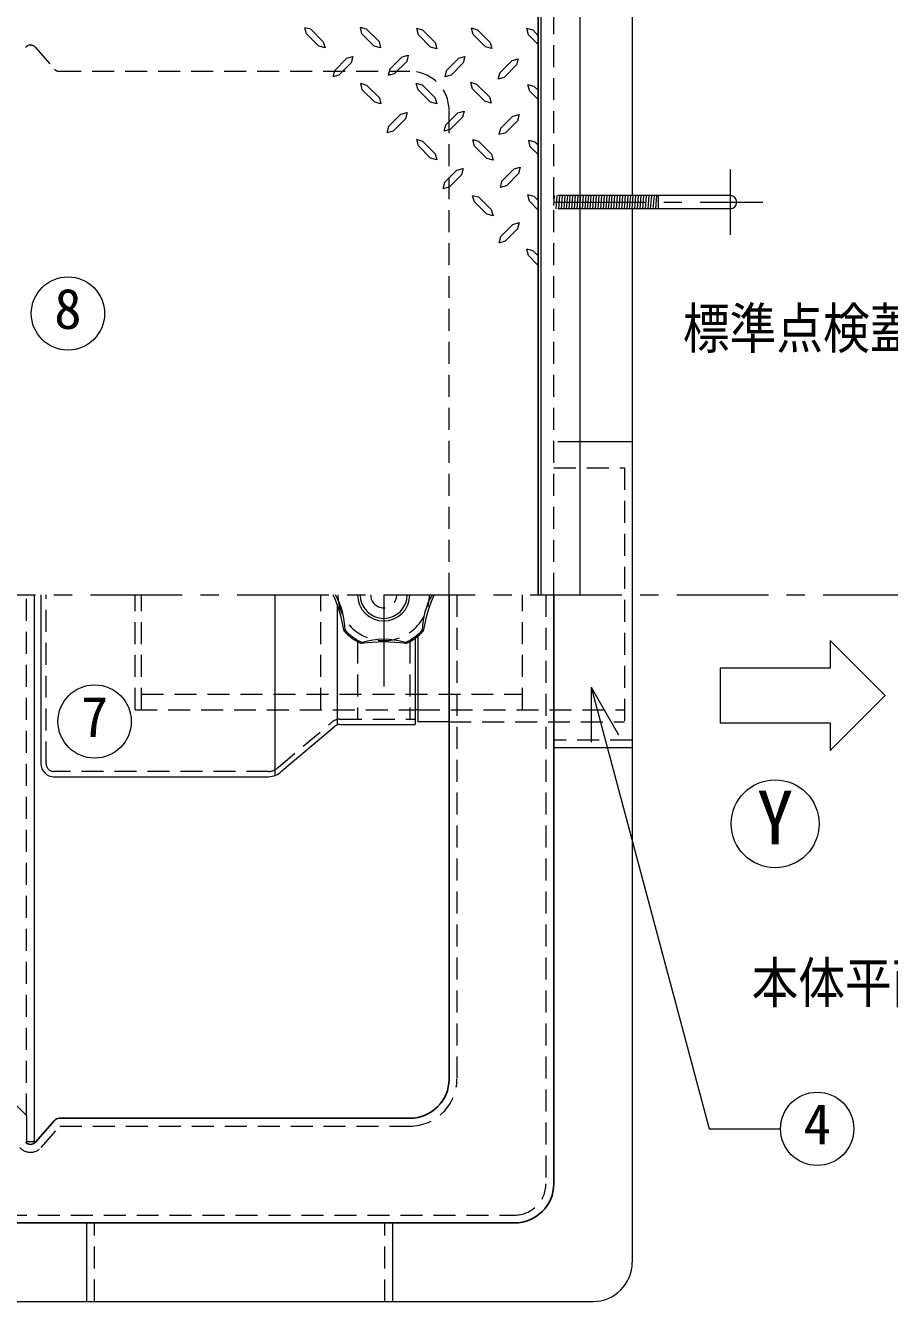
# Model space of a CAD drawing. Units: millimetres at full size, sheet at 1:7; details may follow other scales. Extents: x -1472 to 1363, y -987 to 980.
# Drawn here: x 66.6 to 396.8, y 229.6 to 717.1 of the extents above; entities that cross this region are included whole.
import ezdxf
from ezdxf.enums import TextEntityAlignment as Align

# ---------------------------------------------------------------- set-up
doc = ezdxf.new("R2010")
doc.units = ezdxf.units.MM
doc.header["$LTSCALE"] = 7
doc.linetypes.add('CHAIN1', pattern=[8, 5, -1, 1, -1])
doc.linetypes.add('DASHED1', pattern=[1.8, 1.2, -0.6])
doc.layers.add('0-0____1', color=4, linetype='Continuous', lineweight=9)
doc.styles.add('ＭＳ ゴシック', font='')
doc.styles.get('ＭＳ ゴシック').set_extended_font_data('MS Gothic')

msp = doc.modelspace()

# ---------------------------------------------------------------- linework, layer by layer
at = {"layer": '0-0____1', "color": 7, "lineweight": 18}
for p, q in [((298.499, 754.62), (298.499, 652.12)), ((278.499, 749.62), (278.499, 499.62)), ((263.499, 734.62), (263.499, 499.62)), ((335.897, 652.12), (278.499, 652.12)), ((335.897, 647.12), (278.499, 647.12)), ((298.499, 647.12), (298.499, 244.62)), ((298.499, 558.12), (278.499, 558.12)), ((69.999, 290.62), (69.999, 499.62)), ((72.499, 499.62), (72.499, 435.12)), ((215.499, 482.999), (215.499, 450.07)), ((216.499, 483.788), (216.499, 451.12)), ((282.736, 464.309), (282.736, 443.309)), ((282.736, 464.309), (293.236, 446.123)), ((164.572, 432.329), (184.61, 449.123)), ((186.797, 450.07), (215.499, 450.07)), ((228.499, 451.12), (216.499, 451.12)), ((298.499, 441.12), (268.499, 441.12)), ((77.499, 430.12), (159.469, 430.12)), ((51.463, 316.155), (66.999, 300.62)), ((66.999, 300.62), (66.999, 290.62)), ((69.999, 290.62), (66.999, 290.62)), ((89.999, 229.62), (89.999, 259.62)), ((206.999, 229.62), (206.999, 259.62)), ((-626.501, 229.62), (283.499, 229.62))]:
    msp.add_line(p, q, dxfattribs=at)
at = {"layer": '0-0____1', "color": 5, "lineweight": 25}
for p, q in [((262.499, 499.62), (262.499, 733.62)), ((228.499, 499.62), (228.499, 314.62)), ((268.499, 499.62), (268.499, 274.62)), ((70.378, 290.471), (77.655, 298.768)), ((79.534, 299.62), (213.499, 299.62)), ((-596.501, 259.62), (253.499, 259.62))]:
    msp.add_line(p, q, dxfattribs=at)
at = {"layer": '0-0____1', "linetype": 'DASHED1'}
for p, q in [((268.499, 499.62), (268.499, 724.62)), ((70.378, 708.768), (77.655, 700.471)), ((79.534, 699.62), (213.499, 699.62)), ((228.499, 499.62), (228.499, 684.62)), ((278.499, 652.12), (268.499, 652.12)), ((268.499, 648.361), (268.806, 652.12)), ((269.401, 647.12), (269.809, 652.12)), ((270.404, 647.12), (270.812, 652.12)), ((271.407, 647.12), (271.816, 652.12)), ((272.411, 647.12), (272.819, 652.12)), ((273.414, 647.12), (273.822, 652.12)), ((274.417, 647.12), (274.826, 652.12)), ((275.421, 647.12), (275.829, 652.12)), ((276.424, 647.12), (276.832, 652.12)), ((277.427, 647.12), (277.836, 652.12)), ((278.499, 647.12), (268.499, 647.12)), ((278.431, 647.12), (278.499, 647.953)), ((278.499, 558.12), (268.499, 558.12)), ((268.499, 548.12), (295.499, 548.12)), ((295.499, 548.12), (295.499, 451.12)), ((66.999, 300.62), (66.999, 499.62)), ((74.499, 435.12), (74.499, 499.62)), ((108.499, 455.62), (108.499, 499.62)), ((110.999, 455.62), (110.999, 499.62)), ((179.499, 455.62), (179.499, 499.62)), ((256.499, 455.62), (256.499, 499.62)), ((193.499, 481.724), (193.499, 452.07)), ((213.499, 481.724), (213.499, 452.07)), ((110.999, 461.62), (256.499, 461.62)), ((108.499, 455.62), (215.499, 455.62)), ((216.499, 455.62), (295.499, 455.62)), ((163.114, 433.698), (183.152, 450.492)), ((186.797, 452.07), (215.499, 452.07)), ((228.499, 451.12), (295.499, 451.12)), ((298.499, 444.12), (268.499, 444.12)), ((159.469, 432.12), (77.499, 432.12)), ((92.999, 229.62), (92.999, 259.62)), ((203.999, 229.62), (203.999, 259.62))]:
    msp.add_line(p, q, dxfattribs=at)
at = {"layer": '0-0____1'}
for p, q in [((175.686, 715.695), (173.361, 716.295)), ((173.961, 713.895), (173.361, 716.295)), ((173.961, 713.895), (178.686, 709.17)), ((175.686, 715.695), (180.411, 710.895)), ((195.186, 713.97), (194.586, 716.37)), ((196.911, 715.695), (194.586, 716.37)), ((195.186, 713.97), (199.911, 709.245)), ((196.911, 715.695), (201.711, 710.97)), ((218.511, 715.32), (216.111, 715.92)), ((216.786, 713.52), (216.111, 715.92)), ((216.786, 713.52), (221.436, 708.87)), ((218.511, 715.32), (223.236, 710.595)), ((237.711, 713.67), (237.036, 716.07)), ((239.436, 715.395), (237.036, 716.07)), ((237.711, 713.67), (242.436, 708.945)), ((239.436, 715.395), (244.161, 710.67)), ((260.586, 715.32), (258.186, 715.92)), ((258.861, 713.52), (258.186, 715.92)), ((258.861, 713.52), (262.499, 709.882)), ((260.586, 715.32), (262.499, 713.134)), ((202.311, 708.645), (199.911, 709.245)), ((201.711, 710.97), (202.311, 708.645)), ((223.836, 708.195), (221.436, 708.87)), ((223.236, 710.595), (223.836, 708.195)), ((244.836, 708.345), (242.436, 708.945)), ((244.161, 710.67), (244.836, 708.345)), ((184.686, 699.87), (189.411, 704.67)), ((186.411, 698.145), (191.136, 702.87)), ((189.411, 704.67), (191.736, 705.27)), ((191.736, 705.27), (191.136, 702.87)), ((205.836, 700.395), (210.561, 705.12)), ((207.561, 698.67), (212.286, 703.395)), ((210.561, 705.12), (212.886, 705.795)), ((212.886, 705.795), (212.286, 703.395)), ((227.436, 699.87), (232.161, 704.67)), ((229.236, 698.145), (233.886, 702.87)), ((232.161, 704.67), (234.561, 705.27)), ((234.561, 705.27), (233.886, 702.87)), ((247.836, 699.045), (252.561, 703.77)), ((249.561, 697.32), (254.286, 702.045)), ((184.686, 699.87), (184.011, 697.545)), ((186.411, 698.145), (184.011, 697.545)), ((205.836, 700.395), (205.161, 697.995)), ((207.561, 698.67), (205.161, 697.995)), ((227.436, 699.87), (226.836, 697.545)), ((229.236, 698.145), (226.836, 697.545)), ((247.836, 699.045), (247.161, 696.645)), ((249.561, 697.32), (247.161, 696.645)), ((197.061, 694.245), (194.736, 694.92)), ((195.336, 692.52), (194.736, 694.92)), ((195.336, 692.52), (200.061, 687.795)), ((197.061, 694.245), (201.861, 689.52)), ((218.361, 694.32), (215.961, 694.995)), ((216.636, 692.595), (215.961, 694.995)), ((216.636, 692.595), (221.361, 687.87)), ((218.361, 694.32), (223.086, 689.595)), ((239.136, 694.62), (236.811, 695.295)), ((237.411, 692.895), (236.811, 695.295)), ((237.411, 692.895), (242.136, 688.17)), ((239.136, 694.62), (243.936, 689.895)), ((261.036, 693.87), (258.636, 694.47)), ((259.311, 692.07), (258.636, 694.47)), ((261.036, 693.87), (262.499, 692.407)), ((202.461, 687.195), (200.061, 687.795)), ((201.861, 689.52), (202.461, 687.195)), ((223.761, 687.195), (221.361, 687.87)), ((223.086, 689.595), (223.761, 687.195)), ((244.536, 687.495), (242.136, 688.17)), ((243.936, 689.895), (244.536, 687.495)), ((259.311, 692.07), (262.499, 688.882)), ((227.136, 679.095), (231.861, 683.82)), ((248.136, 677.745), (252.861, 682.545)), ((252.861, 682.545), (255.261, 683.145)), ((255.261, 683.145), (254.586, 680.745)), ((205.386, 678.495), (204.711, 676.095)), ((207.111, 676.77), (211.836, 681.495)), ((227.136, 679.095), (226.461, 676.695)), ((228.861, 677.37), (233.586, 682.095)), ((248.136, 677.745), (247.536, 675.42)), ((249.936, 676.02), (254.586, 680.745)), ((207.111, 676.77), (204.711, 676.095)), ((216.786, 671.145), (216.111, 673.545)), ((218.511, 672.87), (216.111, 673.545)), ((218.511, 672.87), (223.236, 668.145)), ((228.861, 677.37), (226.461, 676.695)), ((239.886, 672.795), (237.561, 673.395)), ((238.161, 670.995), (237.561, 673.395)), ((239.886, 672.795), (244.686, 667.995)), ((249.936, 676.02), (247.536, 675.42)), ((259.536, 670.77), (258.936, 673.17)), ((261.336, 672.57), (258.936, 673.17)), ((216.786, 671.145), (221.436, 666.42)), ((223.236, 668.145), (223.836, 665.745)), ((238.161, 670.995), (242.886, 666.27)), ((244.686, 667.995), (245.286, 665.67)), ((259.536, 670.77), (262.499, 667.807)), ((261.336, 672.57), (262.499, 671.407)), ((223.836, 665.745), (221.436, 666.42)), ((245.286, 665.67), (242.886, 666.27)), ((226.761, 657.12), (231.486, 661.845)), ((228.486, 655.395), (233.211, 660.12)), ((248.586, 657.57), (253.311, 662.37)), ((250.386, 655.845), (255.036, 660.57)), ((253.311, 662.37), (255.711, 662.97)), ((255.711, 662.97), (255.036, 660.57)), ((226.761, 657.12), (226.086, 654.72)), ((228.486, 655.395), (226.086, 654.72)), ((248.586, 657.57), (247.986, 655.245)), ((250.386, 655.845), (247.986, 655.245)), ((239.886, 651.495), (237.486, 652.095)), ((238.161, 649.695), (237.486, 652.095)), ((238.161, 649.695), (242.886, 645.045)), ((239.886, 651.495), (244.611, 646.77)), ((259.236, 649.995), (258.561, 652.395)), ((260.961, 651.795), (258.561, 652.395)), ((259.236, 649.995), (262.499, 646.602)), ((260.961, 651.795), (262.499, 650.257)), ((278.499, 647.953), (278.839, 652.12)), ((279.434, 647.12), (279.842, 652.12)), ((280.437, 647.12), (280.846, 652.12)), ((281.441, 647.12), (281.849, 652.12)), ((282.444, 647.12), (282.852, 652.12)), ((283.447, 647.12), (283.856, 652.12)), ((284.451, 647.12), (284.859, 652.12)), ((285.454, 647.12), (285.862, 652.12)), ((286.457, 647.12), (286.866, 652.12)), ((287.461, 647.12), (287.869, 652.12)), ((288.464, 647.12), (288.872, 652.12)), ((289.467, 647.12), (289.876, 652.12)), ((290.471, 647.12), (290.879, 652.12)), ((291.474, 647.12), (291.882, 652.12)), ((292.477, 647.12), (292.886, 652.12)), ((293.481, 647.12), (293.889, 652.12)), ((294.484, 647.12), (294.892, 652.12)), ((295.487, 647.12), (295.896, 652.12)), ((296.491, 647.12), (296.899, 652.12)), ((297.494, 647.12), (297.902, 652.12)), ((298.497, 647.12), (298.906, 652.12)), ((299.501, 647.12), (299.909, 652.12)), ((300.504, 647.12), (300.912, 652.12)), ((301.507, 647.12), (301.916, 652.12)), ((302.511, 647.12), (302.919, 652.12)), ((303.514, 647.12), (303.922, 652.12)), ((304.517, 647.12), (304.926, 652.12)), ((305.521, 647.12), (305.929, 652.12)), ((306.524, 647.12), (306.932, 652.12)), ((307.527, 647.12), (307.936, 652.12)), ((308.397, 652.12), (308.397, 647.12)), ((245.286, 644.37), (242.886, 645.045)), ((244.611, 646.77), (245.286, 644.37)), ((248.136, 636.42), (252.861, 641.145)), ((249.936, 634.695), (254.586, 639.42)), ((252.861, 641.145), (255.261, 641.82)), ((255.261, 641.82), (254.586, 639.42)), ((248.136, 636.42), (247.536, 634.02)), ((249.936, 634.695), (247.536, 634.02)), ((258.861, 629.22), (258.186, 631.62)), ((260.586, 631.02), (258.186, 631.62)), ((258.861, 629.22), (262.499, 625.437)), ((260.586, 631.02), (262.499, 629.107)), ((161.937, 499.62), (161.937, 430.569)), ((185.739, 495.914), (185.739, 449.877)), ((374.099, 482.12), (374.099, 471.62)), ((395.099, 461.12), (374.099, 482.12)), ((332.099, 471.62), (332.099, 450.62)), ((374.099, 471.62), (332.099, 471.62)), ((374.099, 440.12), (395.099, 461.12)), ((216.499, 455.62), (215.499, 455.62)), ((374.099, 450.62), (332.099, 450.62)), ((374.099, 450.62), (374.099, 440.12))]:
    msp.add_line(p, q, dxfattribs=at)
at = {"layer": '0-0____1', "linetype": 'CHAIN1'}
for p, q in [((335.897, 662.12), (335.897, 637.12)), ((268.499, 649.62), (348.397, 649.62)), ((-804.501, 499.62), (563.499, 499.62)), ((203.499, 499.62), (203.499, 464.62))]:
    msp.add_line(p, q, dxfattribs=at)
at = {"layer": '0-0____1', "color": 7, "linetype": 'DASHED1', "lineweight": 18}
for p, q in [((231.499, 499.62), (231.499, 314.62)), ((265.499, 499.62), (265.499, 274.62)), ((-596.501, 262.62), (253.499, 262.62))]:
    msp.add_line(p, q, dxfattribs=at)
at = {"layer": '0-0____1'}
for points in [[(180.411, 710.895), (181.086, 708.57), (178.686, 709.17)], [(252.561, 703.77), (254.886, 704.445), (254.286, 702.045)], [(205.386, 678.495), (210.111, 683.22), (212.436, 683.895), (211.836, 681.495)], [(231.861, 683.82), (234.261, 684.42), (233.586, 682.095)], [(231.486, 661.845), (233.886, 662.445), (233.211, 660.12)]]:
    msp.add_lwpolyline(points, dxfattribs=at)
at = {"layer": '0-0____1', "color": 7, "lineweight": 18}
msp.add_lwpolyline([(282.736, 464.309), (327.947, 295.578), (355.176, 295.578)], dxfattribs=at)
at = {"layer": '0-0____1', "color": 7, "linetype": 'DASHED1', "lineweight": 18}
msp.add_lwpolyline([(72.634, 288.493), (79.761, 296.62), (213.499, 296.62)], dxfattribs=at)
at = {"layer": '0-0____1', "color": 7, "lineweight": 18}
for centre, radius in [((82.839, 607.089), 14), ((93.033, 451.21), 14), ((353.099, 412.12), 16.8), ((369.176, 295.578), 14)]:
    msp.add_circle(centre, radius, dxfattribs=at)
at = {"layer": '0-0____1', "linetype": 'DASHED1'}
for centre, radius, start, end in [((68.499, 707.12), 2.5, 41.25117, 138.74883), ((79.534, 702.12), 2.5, 221.25117, 270), ((213.499, 684.62), 15, 0, 90), ((203.499, 499.62), 17.5, 180, 360), ((203.499, 499.62), 5, 180, 360), ((186.797, 447.07), 5, 90, 136.80874), ((77.499, 435.12), 3, 180, 270), ((159.469, 437.12), 5, 270, 316.80874)]:
    msp.add_arc(centre, radius, start, end, dxfattribs=at)
at = {"layer": '0-0____1', "color": 7, "lineweight": 18}
for centre, radius, start, end in [((335.897, 649.62), 2.5, 270, 90), ((134.118, 477.077), 54.951, 9.11306, 24.21987), ((159.679, 485.382), 29.075, 1.44958, 29.32092), ((203.499, 499.62), 9, 180, 360), ((247.318, 485.382), 29.075, 150.67908, 178.55042), ((272.88, 477.077), 54.951, 155.78013, 170.88694), ((203.499, 499.62), 20.5, 222.46304, 245.53696), ((203.499, 499.62), 20, 222.46304, 245.53696), ((203.499, 499.62), 20, 294.46304, 317.53696), ((203.499, 499.62), 20.5, 294.46304, 317.53696), ((203.499, 426.669), 54.951, 81.11306, 98.88694), ((203.499, 453.545), 29.075, 73.44958, 106.55042), ((186.797, 447.07), 3, 90, 136.80874), ((77.499, 435.12), 5, 180, 270), ((159.469, 437.12), 7, 270, 316.80874), ((283.499, 244.62), 15, 270, 0)]:
    msp.add_arc(centre, radius, start, end, dxfattribs=at)
at = {"layer": '0-0____1'}
msp.add_arc((203.499, 499.62), 10, 180, 360, dxfattribs=at)
at = {"layer": '0-0____1', "color": 5, "lineweight": 25}
for centre, radius, start, end in [((213.499, 314.62), 15, 270, 0), ((79.534, 297.12), 2.5, 90, 138.74883), ((68.499, 292.12), 2.5, 221.25117, 318.74883), ((253.499, 274.62), 15, 270, 0)]:
    msp.add_arc(centre, radius, start, end, dxfattribs=at)
at = {"layer": '0-0____1', "color": 7, "linetype": 'DASHED1', "lineweight": 18}
for centre, radius, start, end in [((213.499, 314.62), 18, 270, 0), ((68.499, 292.12), 5.5, 221.25117, 318.74883), ((253.499, 274.62), 12, 270, 0)]:
    msp.add_arc(centre, radius, start, end, dxfattribs=at)

# ---------------------------------------------------------------- texts
at = {"layer": '0-0____1', "color": 7, "style": 'ＭＳ ゴシック'}
for s, height, p in [('8', 15.4, (77.589, 596.589)), ('7', 15.4, (87.783, 440.71)), ('Y', 20.53, (346.099, 398.12)), ('4', 15.4, (363.926, 285.078))]:
    msp.add_text(s, height=height, dxfattribs=at).set_placement(p, align=Align.BOTTOM_LEFT)
at = {"layer": '0-0____1', "color": 7, "style": 'ＭＳ ゴシック', "width": 0.85}
for s, p in [('標準点検蓋伏せ図', (317.832, 589.12)), ('本体平面図', (344.082, 339.12))]:
    msp.add_text(s, height=15.4, dxfattribs=at).set_placement(p, align=Align.BOTTOM_LEFT)

doc.saveas('drawing.dxf')
